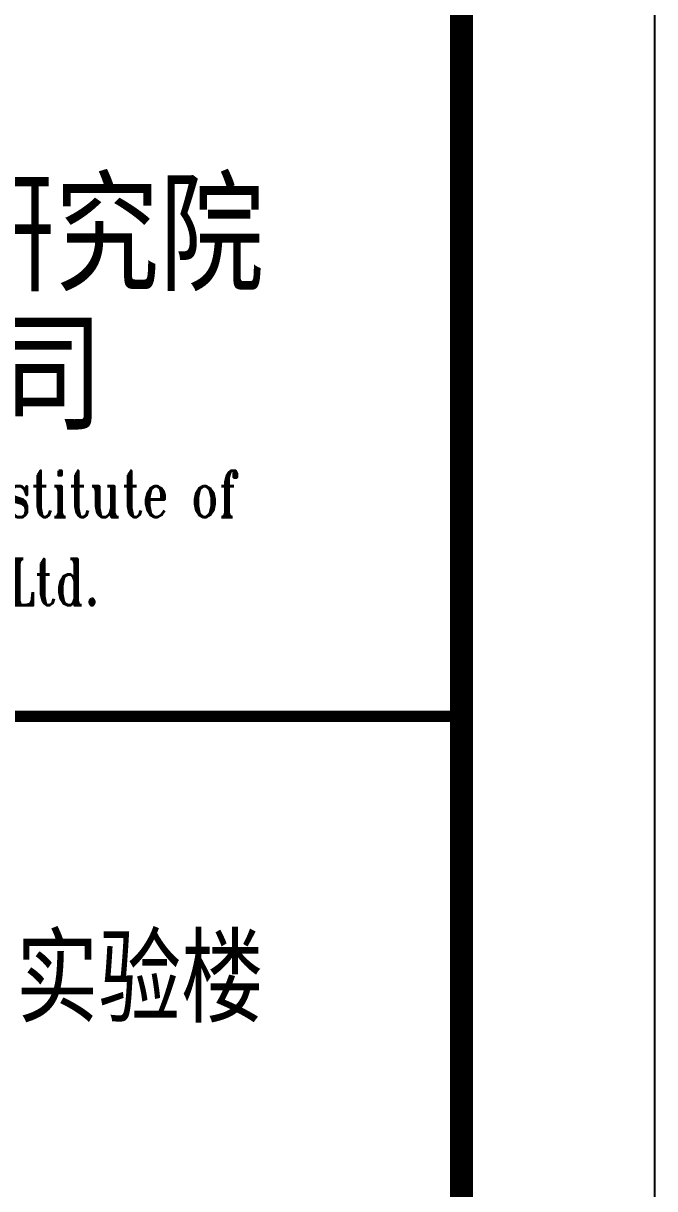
# Model space of a CAD drawing. Header units: millimetres. Extents: x 2998490 to 15040601, y 444546 to 7822218.
# Drawn here: x 14477161 to 14480429, y 7598818 to 7604852 of the extents above; entities that cross this region are included whole.
import ezdxf
from ezdxf.enums import TextEntityAlignment as Align

# ---------------------------------------------------------------- set-up
doc = ezdxf.new("R2010")
doc.units = ezdxf.units.MM
doc.header["$LTSCALE"] = 2000
doc.layers.add('图框', color=7, linetype='Continuous')
doc.styles.add('TKZ1_tjhts.shx', font='tjromant.shx', dxfattribs={"bigfont": 'tjhts.shx'})

# ---------------------------------------------------------------- blocks, each defined once
blk = doc.blocks.new('TJAD_TK_LOGO')
at = {"style": 'TKZ1_tjhts.shx', "width": 0.7}
for s, p in [('Architectural Design & Research Institute of', (0.6, -1.0814)), ('Tongji University (Group) Co.,Ltd.', (0.6, -1.2887))]:
    blk.add_text(s, height=0.108983, dxfattribs=at).set_placement(p, align=Align.MIDDLE_CENTER)
at = {"layer": '图框', "style": 'TKZ1_tjhts.shx'}
for s, height, p in [('同济大学建筑设计研究院', 0.258835, (0.6, -0.4754)), (' 集团 有限公司', 0.25884, (0.6594, -0.8031))]:
    blk.add_text(s, height=height, dxfattribs=at).set_placement(p, align=Align.MIDDLE_CENTER)
blk = doc.blocks.new('TJAD_TK_A0')
at = {"layer": '图框'}
blk.add_line((2162, -441.703), (2162, 399.297), dxfattribs=at)
at = {"layer": '图框', "const_width": 1.2}
blk.add_lwpolyline([(2152, -431.703), (2152, 389.297), (998, 389.297), (998, -431.703)], close=True, dxfattribs=at)
at = {"layer": '图框', "const_width": 0.6}
blk.add_lwpolyline([(2072, -127.703), (2152, -127.703)], dxfattribs=at)
at = {"color": 1, "xscale": 22.02171320475958, "yscale": 22.02171320475958, "zscale": 22.02171320475958}
blk.add_blockref('TJAD_TK_LOGO', (2098.787, -92.377), dxfattribs=at)

msp = doc.modelspace()

# ---------------------------------------------------------------- block references
at = {"layer": '图框', "xscale": 100, "yscale": 100, "zscale": 100}
msp.add_blockref('TJAD_TK_A0', (14264228.6, 7614033.9), dxfattribs=at)

# ---------------------------------------------------------------- texts
at = {"layer": '图框', "style": 'TKZ1_tjhts.shx'}
msp.add_text('河南农业大学龙子湖校区实验楼', height=450, dxfattribs=at).set_placement((14475412.2, 7599902.4), align=Align.MIDDLE_CENTER)

doc.saveas('drawing.dxf')
